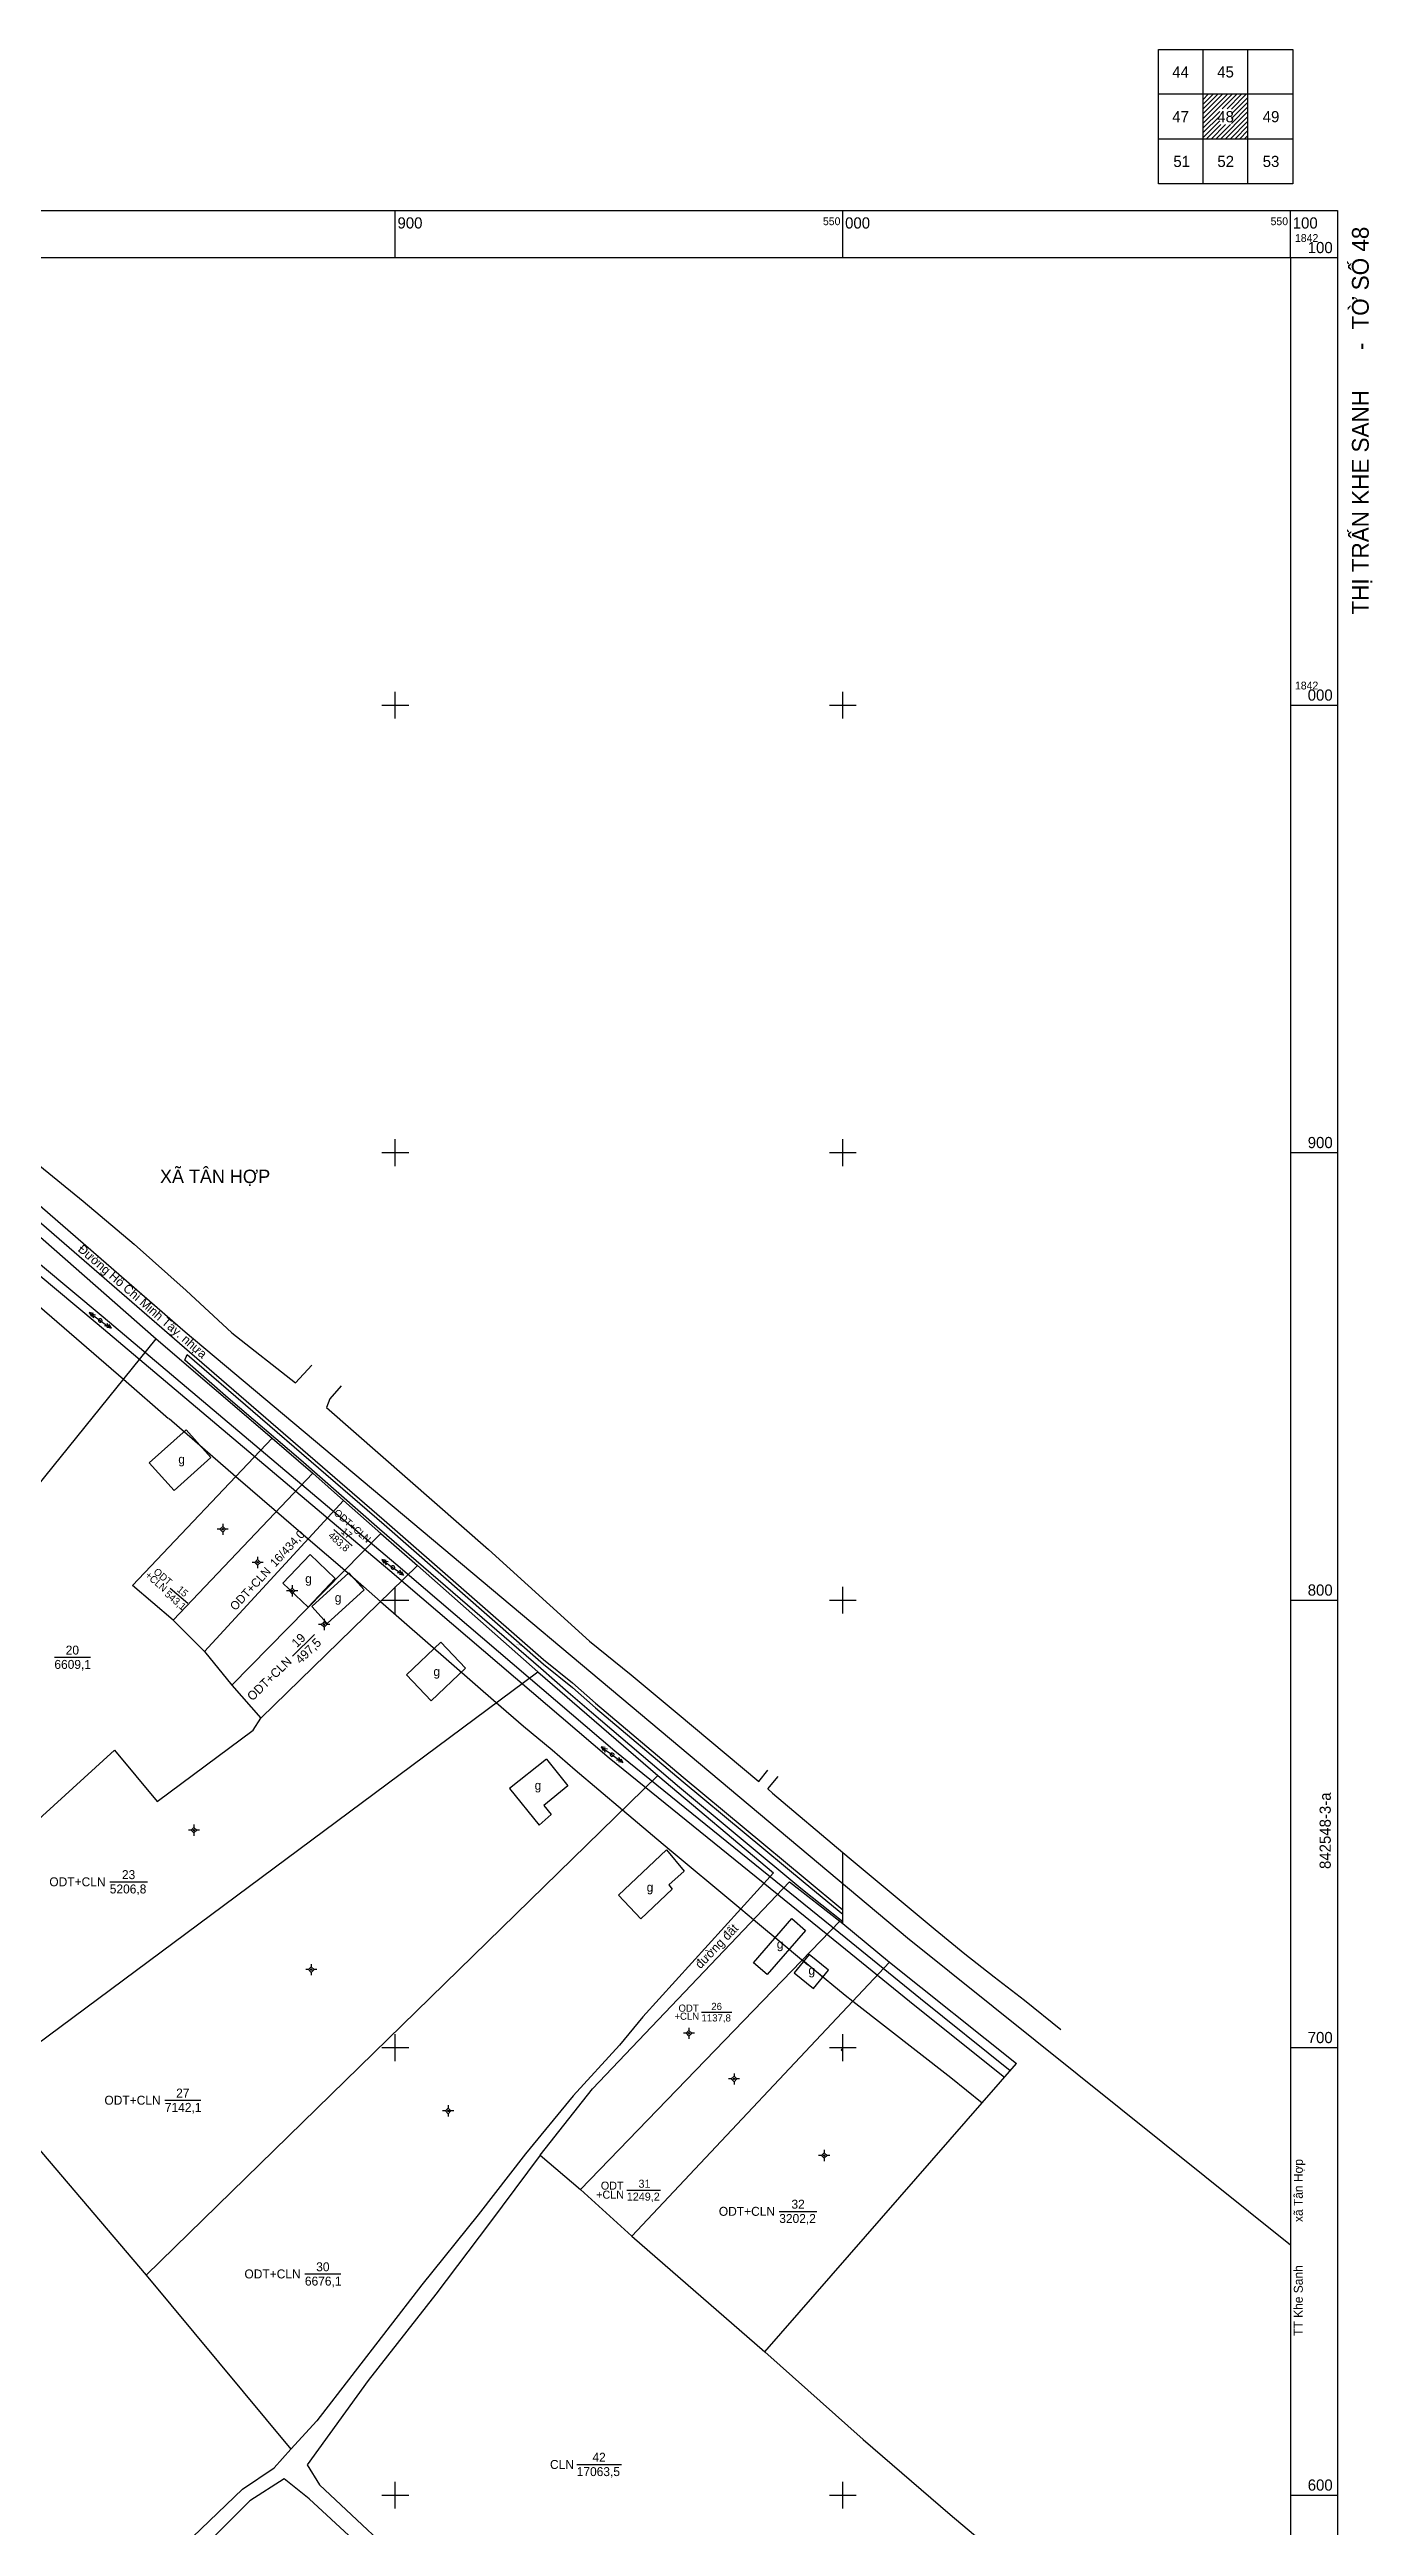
# Model space of a CAD drawing. Extents: x 549390 to 550118, y 1841259 to 1842146.
# Drawn here: x 549823 to 550118, y 1841593 to 1842146 of the extents above; entities that cross this region are included whole.
import ezdxf

# ---------------------------------------------------------------- set-up
doc = ezdxf.new("R2010")
doc.units = 0
for name, color, linetype in [('Level 10', 7, 'Continuous'), ('Level 11', 7, 'Continuous'), ('Level 13', 7, 'Continuous'), ('Level 14', 7, 'Continuous'), ('Level 15', 7, 'Continuous'), ('Level 16', 7, 'Continuous'), ('Level 2', 7, 'Continuous'), ('Level 22', 7, 'Continuous'), ('Level 23', 7, 'Continuous'), ('Level 24', 7, 'Continuous'), ('Level 28', 7, 'Continuous'), ('Level 31', 7, 'Continuous'), ('Level 4', 7, 'Continuous'), ('Level 46', 7, 'Continuous'), ('Level 48', 7, 'Continuous'), ('Level 50', 7, 'Continuous'), ('Level 55', 7, 'Continuous'), ('Level 63', 7, 'Continuous')]:
    doc.layers.add(name, color=color, linetype=linetype)

msp = doc.modelspace()

# ---------------------------------------------------------------- linework, layer by layer
at = {"layer": 'Level 10'}
for p, q in [((549778.17, 1841773.59), (549846.58, 1841858.41)), ((549850.4, 1841795.49), (549881.61, 1841828.35)), ((549857.42, 1841788.49), (549888.41, 1841822.24)), ((549863.48, 1841780.98), (549896.81, 1841814.87)), ((549869.96, 1841773.59), (549904.97, 1841807.71)), ((549850.4, 1841795.49), (549857.42, 1841788.49)), ((549808.4, 1841692.22), (549931.84, 1841783.98)), ((549857.42, 1841788.49), (549863.48, 1841780.98)), ((549863.48, 1841780.98), (549869.96, 1841773.59)), ((549844.34, 1841649.12), (549958.65, 1841760.83)), ((549941.41, 1841668.26), (549999.35, 1841728.28)), ((549952.89, 1841657.89), (550010.44, 1841719.07)), ((549982.6, 1841632.04), (550038.81, 1841696.44)), ((549812.5, 1841686.61), (549844.34, 1841649.12)), ((549932.38, 1841675.97), (549941.41, 1841668.26)), ((549941.41, 1841668.26), (549952.89, 1841657.89)), ((549952.89, 1841657.89), (549982.6, 1841632.04)), ((549844.34, 1841649.12), (549876.69, 1841610.23))]:
    msp.add_line(p, q, dxfattribs=at)
for points in [[(549850.4, 1841795.49), (549841.29, 1841803.3), (549872.5, 1841836.16)], [(549784.68, 1841718.58), (549837.27, 1841766.48), (549846.82, 1841754.96), (549868.26, 1841770.93), (549869.96, 1841773.59)], [(549982.6, 1841632.04), (550004.57, 1841612.45), (550023.96, 1841595.66), (550042.42, 1841580.07), (550059.42, 1841565.98), (550082.36, 1841546.93)]]:
    msp.add_lwpolyline(points, dxfattribs=at)
at = {"layer": 'Level 11'}
for p, q in [((549861.45, 1841816.45), (549860.82, 1841815.82)), ((549861.45, 1841817.07), (549861.45, 1841816.45)), ((549862.07, 1841815.82), (549861.45, 1841816.45)), ((549860.82, 1841815.82), (549860.2, 1841815.82)), ((549860.82, 1841815.82), (549861.45, 1841815.2)), ((549861.45, 1841815.2), (549862.07, 1841815.82)), ((549861.45, 1841815.2), (549861.45, 1841814.57)), ((549862.7, 1841815.82), (549862.07, 1841815.82)), ((549868.63, 1841808.41), (549868.01, 1841808.41)), ((549869.26, 1841809.04), (549868.63, 1841808.41)), ((549868.63, 1841808.41), (549869.26, 1841807.79)), ((549869.26, 1841809.66), (549869.26, 1841809.04)), ((549869.88, 1841808.41), (549869.26, 1841809.04)), ((549869.26, 1841807.79), (549869.88, 1841808.41)), ((549869.26, 1841807.79), (549869.26, 1841807.16)), ((549870.51, 1841808.41), (549869.88, 1841808.41)), ((549876.34, 1841802.06), (549875.72, 1841802.06)), ((549876.97, 1841802.68), (549876.34, 1841802.06)), ((549876.34, 1841802.06), (549876.97, 1841801.43)), ((549876.97, 1841803.31), (549876.97, 1841802.68)), ((549877.59, 1841802.06), (549876.97, 1841802.68)), ((549876.97, 1841801.43), (549877.59, 1841802.06)), ((549876.97, 1841801.43), (549876.97, 1841800.81)), ((549878.22, 1841802.06), (549877.59, 1841802.06)), ((549883.48, 1841794.55), (549882.85, 1841794.55)), ((549884.1, 1841795.18), (549883.48, 1841794.55)), ((549883.48, 1841794.55), (549884.1, 1841793.93)), ((549884.1, 1841795.8), (549884.1, 1841795.18)), ((549884.73, 1841794.55), (549884.1, 1841795.18)), ((549884.1, 1841793.93), (549884.73, 1841794.55)), ((549885.35, 1841794.55), (549884.73, 1841794.55)), ((549884.1, 1841793.93), (549884.1, 1841793.3)), ((549854.42, 1841748.6), (549853.79, 1841748.6)), ((549855.04, 1841749.22), (549854.42, 1841748.6)), ((549854.42, 1841748.6), (549855.04, 1841747.97)), ((549855.04, 1841749.85), (549855.04, 1841749.22)), ((549855.67, 1841748.6), (549855.04, 1841749.22)), ((549855.04, 1841747.97), (549855.67, 1841748.6)), ((549855.04, 1841747.97), (549855.04, 1841747.35)), ((549856.29, 1841748.6), (549855.67, 1841748.6)), ((549880.61, 1841717.42), (549879.99, 1841717.42)), ((549881.24, 1841718.04), (549880.61, 1841717.42)), ((549880.61, 1841717.42), (549881.24, 1841716.79)), ((549881.24, 1841718.67), (549881.24, 1841718.04)), ((549881.86, 1841717.42), (549881.24, 1841718.04)), ((549881.24, 1841716.79), (549881.86, 1841717.42)), ((549882.49, 1841717.42), (549881.86, 1841717.42)), ((549881.24, 1841716.79), (549881.24, 1841716.17)), ((549964.99, 1841703.19), (549964.36, 1841703.19)), ((549965.61, 1841703.82), (549964.99, 1841703.19)), ((549964.99, 1841703.19), (549965.61, 1841702.57)), ((549965.61, 1841704.44), (549965.61, 1841703.82)), ((549966.24, 1841703.19), (549965.61, 1841703.82)), ((549965.61, 1841702.57), (549966.24, 1841703.19)), ((549965.61, 1841702.57), (549965.61, 1841701.94)), ((549966.86, 1841703.19), (549966.24, 1841703.19)), ((549975.06, 1841693), (549974.43, 1841693)), ((549975.68, 1841693.63), (549975.06, 1841693)), ((549975.06, 1841693), (549975.68, 1841692.38)), ((549975.68, 1841694.25), (549975.68, 1841693.63)), ((549976.31, 1841693), (549975.68, 1841693.63)), ((549975.68, 1841692.38), (549976.31, 1841693)), ((549975.68, 1841692.38), (549975.68, 1841691.75)), ((549976.93, 1841693), (549976.31, 1841693)), ((549911.2, 1841685.85), (549910.58, 1841685.85)), ((549911.83, 1841686.47), (549911.2, 1841685.85)), ((549911.2, 1841685.85), (549911.83, 1841685.22)), ((549911.83, 1841687.1), (549911.83, 1841686.47)), ((549912.45, 1841685.85), (549911.83, 1841686.47)), ((549911.83, 1841685.22), (549912.45, 1841685.85)), ((549911.83, 1841685.22), (549911.83, 1841684.6)), ((549913.08, 1841685.85), (549912.45, 1841685.85)), ((549995.21, 1841675.88), (549994.59, 1841675.88)), ((549995.84, 1841676.51), (549995.21, 1841675.88)), ((549995.21, 1841675.88), (549995.84, 1841675.26)), ((549995.84, 1841677.13), (549995.84, 1841676.51)), ((549996.46, 1841675.88), (549995.84, 1841676.51)), ((549995.84, 1841675.26), (549996.46, 1841675.88)), ((549995.84, 1841675.26), (549995.84, 1841674.63)), ((549997.09, 1841675.88), (549996.46, 1841675.88))]:
    msp.add_line(p, q, dxfattribs=at)
for centre in [(549861.45, 1841815.82), (549869.26, 1841808.41), (549876.97, 1841802.06), (549884.1, 1841794.55), (549855.04, 1841748.6), (549881.24, 1841717.42), (549965.61, 1841703.19), (549975.68, 1841693), (549911.83, 1841685.85), (549995.84, 1841675.88)]:
    msp.add_circle(centre, 0.15, dxfattribs=at)
at = {"layer": 'Level 13'}
for p, q in [((549886.25, 1841815.78), (549890.39, 1841812.15)), ((549849.71, 1841802.67), (549853.65, 1841799.29)), ((549877.04, 1841787.47), (549881.97, 1841792.28)), ((549823.85, 1841787.23), (549831.89, 1841787.23)), ((549836.21, 1841737.05), (549844.64, 1841737.05)), ((549968.43, 1841707.92), (549975.17, 1841707.92)), ((549848.52, 1841688.24), (549856.56, 1841688.24)), ((549951.72, 1841668.14), (549959.28, 1841668.14)), ((549985.79, 1841663.41), (549994.2, 1841663.41)), ((549879.8, 1841649.42), (549887.84, 1841649.42)), ((549940.53, 1841606.85), (549950.52, 1841606.85))]:
    msp.add_line(p, q, dxfattribs=at)
at = {"layer": 'Level 14'}
for p, q in [((549933.76, 1841764.48), (549925.56, 1841757.88)), ((549925.56, 1841757.88), (549932.15, 1841749.7)), ((549949.84, 1841734.08), (549960.6, 1841744.21)), ((549960.6, 1841744.21), (549964.52, 1841739.45)), ((549964.52, 1841739.45), (549961.13, 1841736.41)), ((549954.86, 1841728.75), (549949.84, 1841734.08)), ((549961.9, 1841735.38), (549954.86, 1841728.75)), ((549961.13, 1841736.41), (549961.9, 1841735.38))]:
    msp.add_line(p, q, dxfattribs=at)
for points in [[(549850.6, 1841824.46), (549858.83, 1841831.85), (549853.27, 1841838.05), (549845.04, 1841830.66)], [(549874.86, 1841803.79), (549880.96, 1841810.2), (549886.61, 1841804.83), (549880.51, 1841798.42)], [(549884.79, 1841794.76), (549893.05, 1841802.31), (549889.6, 1841806.09), (549881.34, 1841798.54)], [(549908.04, 1841777.47), (549915.71, 1841784.76), (549910.17, 1841790.59), (549902.5, 1841783.3)], [(549980.02, 1841718.94), (549988.59, 1841728.82), (549991.62, 1841726.19), (549983.05, 1841716.31)], [(549993.42, 1841713.2), (549996.78, 1841717.32), (549992.46, 1841720.84), (549989.1, 1841716.72)]]:
    msp.add_lwpolyline(points, close=True, dxfattribs=at)
for points in [[(549933.76, 1841764.48), (549938.55, 1841758.53), (549933.18, 1841754.08), (549934.83, 1841752.11), (549932.15, 1841749.7)], [(550000, 1841699.12), (549999.64, 1841699.5), (550000, 1841699.84)]]:
    msp.add_lwpolyline(points, dxfattribs=at)
at = {"layer": 'Level 22'}
for points in [[(549683.46, 1842000), (549734.43, 1841958.91), (549792.89, 1841908.43), (549854.06, 1841855.45)], [(549854.06, 1841855.45), (549897.54, 1841817.9), (549933.15, 1841786.75), (549939.58, 1841781.49), (549944.77, 1841776.99), (549964.34, 1841760.45), (549991.54, 1841737.77), (550000, 1841730.82)]]:
    msp.add_lwpolyline(points, dxfattribs=at)
at = {"layer": 'Level 23'}
for p, q in [((549846.58, 1841858.41), (549872.5, 1841836.16)), ((549872.5, 1841836.16), (549881.61, 1841828.35)), ((549881.61, 1841828.35), (549888.41, 1841822.24)), ((549888.41, 1841822.24), (549896.81, 1841814.87)), ((549896.81, 1841814.87), (549904.97, 1841807.71)), ((549904.97, 1841807.71), (549931.84, 1841783.98)), ((549931.84, 1841783.98), (549958.65, 1841760.83)), ((549983.2, 1841757.82), (549985.51, 1841760.61)), ((549983.2, 1841757.82), (549984.3, 1841756.89)), ((549984.3, 1841756.89), (550000, 1841743.62)), ((550000, 1841736.62), (550000, 1841743.62)), ((550010.44, 1841719.07), (550038.81, 1841696.44))]:
    msp.add_line(p, q, dxfattribs=at)
for points in [[(549702.43, 1841996.97), (549720.21, 1841982.94), (549752.56, 1841956.16), (549768.59, 1841942.59), (549784.06, 1841928.39), (549800.19, 1841915.03), (549807.93, 1841907.93), (549815.73, 1841901.03), (549830.29, 1841889.14), (549841.65, 1841879.52), (549853.29, 1841869.15), (549863.5, 1841859.7), (549877.72, 1841848.55), (549881.38, 1841852.47)], [(549736.08, 1841826.99), (549747.95, 1841841), (549761.86, 1841856.9), (549772.68, 1841869.03), (549800.93, 1841898.47), (549846.58, 1841858.41)], [(549887.9, 1841847.91), (549885.41, 1841844.95), (549884.61, 1841843.05), (549920.85, 1841811.3), (549943.36, 1841790.84), (549952.69, 1841783.29), (549962.98, 1841774.7), (549981.21, 1841759.48), (549983.27, 1841761.98)], [(549958.65, 1841760.83), (549984.49, 1841739.09), (549955.33, 1841706.87), (549950.08, 1841700.57), (549939.78, 1841689.19), (549929.11, 1841676.23), (549918.5, 1841662.64), (549905.97, 1841647), (549882.51, 1841616.63), (549876.69, 1841610.23)], [(550000, 1841743.62), (550001.83, 1841742.07), (550020.63, 1841726.36), (550027.21, 1841720.97), (550033.82, 1841715.84), (550040.55, 1841710.58), (550048.69, 1841704.08)], [(549932.38, 1841675.97), (549944.1, 1841690.81), (549988.07, 1841737.03), (549999.35, 1841728.28)], [(549999.35, 1841728.28), (550000, 1841727.74), (550010.44, 1841719.07)], [(549932.38, 1841675.97), (549921.06, 1841660.77), (549909.08, 1841644.9), (549893.97, 1841625.63), (549880.29, 1841606.79), (549883.07, 1841602.26), (549905.64, 1841581.12), (549944.28, 1841549.76), (549970.79, 1841524.95), (550000.32, 1841500), (550022.02, 1841481.67), (550023.25, 1841480.57), (550037.41, 1841497.62), (550039.48, 1841500), (550053.98, 1841516.66), (550056.97, 1841520.6), (550082.36, 1841546.93)], [(549750.33, 1841631.86), (549813.78, 1841555.14), (549816.45, 1841553.58), (549819.78, 1841553.89), (549822.85, 1841556.65), (549833.72, 1841567.36), (549852.9, 1841588.85), (549865.89, 1841601.34), (549872.94, 1841606.12), (549876.69, 1841610.23)], [(549999.09, 1841443.39), (550010.98, 1841456.32), (550020.99, 1841469.48), (550023.07, 1841473.82), (550017.38, 1841479.78), (549994.54, 1841500), (549968.36, 1841523.18), (549941.26, 1841545.37), (549903.43, 1841578.24), (549880.78, 1841599.14), (549875.19, 1841603.64), (549867.49, 1841598.71), (549855.33, 1841586.48), (549846.49, 1841577.46)]]:
    msp.add_lwpolyline(points, dxfattribs=at)
at = {"layer": 'Level 24'}
for p, q in [((550000, 1841729.79), (550000, 1841736.62)), ((550000, 1841728.13), (550000, 1841729.79)), ((550000, 1841727.74), (550000, 1841728.13))]:
    msp.add_line(p, q, dxfattribs=at)
at = {"layer": 'Level 31'}
msp.add_lwpolyline([(550000, 1841728.13), (549990.62, 1841735.56), (549963.52, 1841758.1), (549943.86, 1841774.86), (549938.6, 1841779.38), (549932.52, 1841784.69), (549896.51, 1841815.87), (549878.88, 1841831.29), (549862.66, 1841845.09), (549852.96, 1841853.63), (549853.55, 1841854.86), (549897.54, 1841816.87), (549933.15, 1841785.72), (549939.58, 1841780.46), (549944.77, 1841775.96), (549964.34, 1841759.42), (549991.54, 1841736.74), (550000, 1841729.79)], dxfattribs=at)
at = {"layer": 'Level 46'}
msp.add_lwpolyline([(549573, 1842100), (549580.99, 1842088.64), (549590.34, 1842080.72), (549689.33, 1842000), (549743.71, 1841954.97), (549853.1, 1841859.96), (550014.42, 1841724.51), (550100, 1841655.92)], dxfattribs=at)
at = {"layer": 'Level 50'}
for p, q in [((549792.6, 1841889.79), (549839.28, 1841849.36)), ((549839.28, 1841849.36), (549849.37, 1841840.62)), ((549849.46, 1841840.57), (549864.42, 1841827.65)), ((549864.42, 1841827.65), (549873.5, 1841819.81)), ((549873.5, 1841819.81), (549880.57, 1841813.7)), ((549880.57, 1841813.7), (549888.73, 1841806.66)), ((549896.74, 1841799.69), (549922.58, 1841777.09)), ((549977.19, 1841731.02), (549980.07, 1841728.62)), ((549990.96, 1841719.59), (549993.28, 1841717.68)), ((549993.28, 1841717.68), (549995.6, 1841715.77))]:
    msp.add_line(p, q, dxfattribs=at)
for points in [[(549999.37, 1841722.87), (549947.77, 1841764.71), (549898.8, 1841806.54), (549833.44, 1841861.72), (549771.05, 1841913.78), (549711.97, 1841963), (549668.5, 1841999.23)], [(550000.63, 1841724.42), (549949.05, 1841766.25), (549900.1, 1841808.06), (549834.72, 1841863.26), (549772.33, 1841915.32), (549713.25, 1841964.54), (549669.78, 1842000.77)], [(549888.73, 1841806.66), (549892.92, 1841803.04), (549896.74, 1841799.69)], [(549922.58, 1841777.09), (549928.63, 1841771.8), (549935.08, 1841766.52), (549940.21, 1841762.08), (549950.78, 1841753.14)], [(549950.78, 1841753.14), (549959.85, 1841745.47), (549977.19, 1841731.02)], [(549980.07, 1841728.62), (549987.11, 1841722.75), (549992.16, 1841718.5)], [(550036.08, 1841693.31), (550016.09, 1841709.31), (549999.37, 1841722.87)], [(550037.39, 1841694.81), (550017.34, 1841710.87), (550000.63, 1841724.42)], [(549993.28, 1841717.68), (550000.51, 1841711.72), (550002.25, 1841710.36)], [(550002.25, 1841710.36), (550024.11, 1841693.32), (550031.15, 1841687.67)]]:
    msp.add_lwpolyline(points, dxfattribs=at)
at = {"layer": 'Level 55'}
for p, q in [((549831.65, 1841864.24), (549832.14, 1841863.89)), ((549832.58, 1841864.07), (549831.65, 1841864.24)), ((549831.65, 1841864.24), (549832.11, 1841863.41)), ((549832.14, 1841863.89), (549833.75, 1841862.73)), ((549833.07, 1841863.71), (549832.14, 1841863.89)), ((549832.14, 1841863.89), (549832.6, 1841863.07)), ((549833.75, 1841862.73), (549834.39, 1841862.26)), ((549834.39, 1841862.26), (549836.02, 1841861.09)), ((549836.02, 1841861.09), (549835.08, 1841861.28)), ((549835.55, 1841861.92), (549836.02, 1841861.09)), ((549836.51, 1841860.74), (549835.57, 1841860.92)), ((549836.02, 1841861.09), (549836.51, 1841860.74)), ((549836.04, 1841861.57), (549836.51, 1841860.74)), ((549897.02, 1841809.05), (549897.51, 1841808.69)), ((549897.95, 1841808.88), (549897.02, 1841809.05)), ((549897.02, 1841809.05), (549897.48, 1841808.22)), ((549897.51, 1841808.69), (549899.12, 1841807.54)), ((549898.44, 1841808.52), (549897.51, 1841808.69)), ((549897.51, 1841808.69), (549897.97, 1841807.88)), ((549899.12, 1841807.54), (549899.77, 1841807.07)), ((549899.77, 1841807.07), (549901.39, 1841805.91)), ((549901.39, 1841805.91), (549900.45, 1841806.09)), ((549900.92, 1841806.73), (549901.39, 1841805.91)), ((549901.88, 1841805.55), (549900.94, 1841805.73)), ((549901.39, 1841805.91), (549901.88, 1841805.55)), ((549901.41, 1841806.38), (549901.88, 1841805.55)), ((549945.98, 1841767.21), (549946.47, 1841766.85)), ((549946.91, 1841767.04), (549945.98, 1841767.21)), ((549945.98, 1841767.21), (549946.44, 1841766.38)), ((549946.47, 1841766.85), (549948.08, 1841765.7)), ((549947.4, 1841766.68), (549946.47, 1841766.85)), ((549946.47, 1841766.85), (549946.93, 1841766.04)), ((549948.08, 1841765.7), (549948.73, 1841765.23)), ((549948.73, 1841765.23), (549950.35, 1841764.07)), ((549950.35, 1841764.07), (549949.41, 1841764.25)), ((549949.88, 1841764.89), (549950.35, 1841764.07)), ((549950.84, 1841763.71), (549949.9, 1841763.89)), ((549950.35, 1841764.07), (549950.84, 1841763.71)), ((549950.37, 1841764.54), (549950.84, 1841763.71))]:
    msp.add_line(p, q, dxfattribs=at)
for points in [[(549833.75, 1841862.73), (549833.69, 1841862.57), (549833.69, 1841862.42), (549833.76, 1841862.27), (549833.88, 1841862.17), (549834.03, 1841862.11), (549834.19, 1841862.12), (549834.33, 1841862.19), (549834.39, 1841862.26)], [(549833.75, 1841862.73), (549833.85, 1841862.84), (549834, 1841862.9), (549834.16, 1841862.9), (549834.3, 1841862.84), (549834.41, 1841862.73), (549834.47, 1841862.58), (549834.47, 1841862.42), (549834.45, 1841862.35), (549834.39, 1841862.26)], [(549899.12, 1841807.54), (549899.05, 1841807.39), (549899.06, 1841807.23), (549899.13, 1841807.08), (549899.25, 1841806.98), (549899.4, 1841806.92), (549899.55, 1841806.93), (549899.7, 1841807.01), (549899.77, 1841807.07)], [(549899.12, 1841807.54), (549899.22, 1841807.65), (549899.37, 1841807.71), (549899.53, 1841807.71), (549899.67, 1841807.65), (549899.79, 1841807.54), (549899.84, 1841807.39), (549899.84, 1841807.23), (549899.81, 1841807.15), (549899.77, 1841807.07)], [(549948.08, 1841765.7), (549948.01, 1841765.55), (549948.02, 1841765.39), (549948.09, 1841765.24), (549948.21, 1841765.14), (549948.36, 1841765.08), (549948.51, 1841765.09), (549948.66, 1841765.17), (549948.73, 1841765.23)], [(549948.08, 1841765.7), (549948.18, 1841765.81), (549948.33, 1841765.87), (549948.49, 1841765.87), (549948.63, 1841765.81), (549948.75, 1841765.7), (549948.8, 1841765.55), (549948.8, 1841765.39), (549948.77, 1841765.31), (549948.73, 1841765.23)]]:
    msp.add_lwpolyline(points, dxfattribs=at)
at = {"layer": 'Level 63'}
for p, q in [((550080.5, 1842136.42), (550080.58, 1842136.5)), ((550080.5, 1842135.36), (550081.64, 1842136.5)), ((550080.5, 1842134.29), (550082.71, 1842136.5)), ((550080.5, 1842133.23), (550083.77, 1842136.5)), ((550080.5, 1842132.17), (550084.83, 1842136.5)), ((550080.5, 1842131.11), (550085.89, 1842136.5)), ((550080.5, 1842130.05), (550086.95, 1842136.5)), ((550080.5, 1842128.99), (550084.18, 1842132.67)), ((550084.37, 1842126.5), (550090.5, 1842132.63)), ((550084.76, 1842133.25), (550088.01, 1842136.5)), ((550085.82, 1842133.25), (550089.07, 1842136.5)), ((550086.81, 1842133.18), (550090.13, 1842136.5)), ((550086.81, 1842132.12), (550090.5, 1842135.81)), ((550086.81, 1842131.06), (550090.5, 1842134.75)), ((550086.81, 1842130), (550090.5, 1842133.69)), ((550080.5, 1842127.93), (550084.18, 1842131.61)), ((550080.5, 1842126.87), (550084.18, 1842130.55)), ((550081.19, 1842126.5), (550084.44, 1842129.75)), ((550082.25, 1842126.5), (550085.5, 1842129.75)), ((550083.31, 1842126.5), (550086.56, 1842129.75)), ((550085.43, 1842126.5), (550090.5, 1842131.57)), ((550086.49, 1842126.5), (550090.5, 1842130.51)), ((550087.55, 1842126.5), (550090.5, 1842129.45)), ((550088.62, 1842126.5), (550090.5, 1842128.38)), ((550089.68, 1842126.5), (550090.5, 1842127.32))]:
    msp.add_line(p, q, dxfattribs=at)
for points in [[(550100.5, 1842116.5), (550070.5, 1842116.5), (550070.5, 1842146.5), (550100.5, 1842146.5)], [(549389.5, 1842110.5), (550110.5, 1842110.5), (550110.5, 1841389.5), (549389.5, 1841389.5)], [(549400, 1842100), (550100, 1842100), (550100, 1841400), (549400, 1841400)]]:
    msp.add_lwpolyline(points, close=True, dxfattribs=at)
for points in [[(550080.5, 1842116.5), (550080.5, 1842146.5)], [(550090.5, 1842116.5), (550090.5, 1842146.5)], [(550100.5, 1842136.5), (550070.5, 1842136.5)], [(550100.5, 1842126.5), (550070.5, 1842126.5)], [(549900, 1842100), (549900, 1842110.5)], [(550000, 1842100), (550000, 1842110.5)], [(550100, 1842100), (550100, 1842110.5)], [(550100, 1842100), (550110.5, 1842100)], [(549897, 1842000), (549903, 1842000)], [(549900, 1841997), (549900, 1842003)], [(549997, 1842000), (550003, 1842000)], [(550000, 1841997), (550000, 1842003)], [(550100, 1842000), (550110.5, 1842000)], [(549897, 1841900), (549903, 1841900)], [(549900, 1841897), (549900, 1841903)], [(549997, 1841900), (550003, 1841900)], [(550000, 1841897), (550000, 1841903)], [(550100, 1841900), (550110.5, 1841900)], [(549897, 1841800), (549903, 1841800)], [(549900, 1841797), (549900, 1841803)], [(549997, 1841800), (550003, 1841800)], [(550000, 1841797), (550000, 1841803)], [(550100, 1841800), (550110.5, 1841800)], [(549900, 1841697), (549900, 1841703)], [(550000, 1841697), (550000, 1841703)], [(549897, 1841700), (549903, 1841700)], [(549997, 1841700), (550003, 1841700)], [(550100, 1841700), (550110.5, 1841700)], [(549900, 1841597), (549900, 1841603)], [(550000, 1841597), (550000, 1841603)], [(549897, 1841600), (549903, 1841600)], [(549997, 1841600), (550003, 1841600)], [(550100, 1841600), (550110.5, 1841600)]]:
    msp.add_lwpolyline(points, dxfattribs=at)

# ---------------------------------------------------------------- texts
at = {"layer": 'Level 13'}
for s, height, rotation, p in [('/', 1.9, 47.4412, (549875.13, 1841809.33)), ('17', 1.6, 318.7369, (549887.74, 1841815.11)), ('16', 1.9, 47.4412, (549873.22, 1841807.24)), ('15', 1.6, 319.3935, (549851.08, 1841802.12)), ('19', 2, 44.2624, (549878.02, 1841789.27))]:
    msp.add_text(s, height=height, rotation=rotation, dxfattribs=at).set_placement(p)
for s, height, p in [('20', 2, (549826.38, 1841787.83)), ('23', 2, (549838.94, 1841737.65)), ('26', 1.6, (549970.61, 1841708.4)), ('27', 2, (549851.05, 1841688.84)), ('31', 1.8, (549954.34, 1841668.68)), ('32', 2, (549988.51, 1841664.01)), ('30', 2, (549882.34, 1841650.02)), ('42', 2, (549944.05, 1841607.45))]:
    msp.add_text(s, height=height, dxfattribs=at).set_placement(p)
at = {"layer": 'Level 15'}
for s, p in [('ODT+CLN', (549861.11, 1841815.95)), ('Khối 1', (549861.26, 1841815.71)), ('Khối 1', (549861.26, 1841815.59)), ('15', (549861.38, 1841816.07)), ('ODT+CLN', (549868.91, 1841808.54)), ('Khối 1', (549869.06, 1841808.3)), ('Khối 1', (549869.06, 1841808.18)), ('16', (549869.18, 1841808.66)), ('ODT+CLN', (549876.62, 1841802.18)), ('Khối 1', (549876.77, 1841801.94)), ('Khối 1', (549876.77, 1841801.82)), ('17', (549876.88, 1841802.3)), ('Hoàng Thị Thu Hiền', (549883.49, 1841794.56)), ('Nguyễn Đình Bảo', (549883.58, 1841794.2)), ('ODT+CLN', (549883.76, 1841794.68)), ('Khối 1', (549883.91, 1841794.44)), ('Khối 1', (549883.91, 1841794.32)), ('19', (549884.03, 1841794.8)), ('UBND thị trấn quản lý', (549927.07, 1841790.01)), ('Khối 1', (549927.55, 1841789.89)), ('Khối 1', (549927.55, 1841789.77)), ('DTL', (549927.61, 1841790.13)), ('18', (549927.67, 1841790.25)), ('ODT+CLN', (549854.7, 1841748.72)), ('Khối 1', (549854.85, 1841748.48)), ('Khối 1', (549854.85, 1841748.36)), ('Hoa', (549854.92, 1841748.24)), ('Lực', (549854.94, 1841748.6)), ('23', (549854.97, 1841748.84)), ('ODT+CLN', (549880.89, 1841717.54)), ('Khối 1', (549881.04, 1841717.3)), ('Khối 1', (549881.04, 1841717.18)), ('Hoa', (549881.11, 1841717.06)), ('Lực', (549881.13, 1841717.42)), ('27', (549881.15, 1841717.66)), ('Đặng Thị Hương', (549965.1, 1841702.84)), ('Trần Minh Lâm', (549965.15, 1841703.2)), ('ODT+CLN', (549965.27, 1841703.32)), ('Khối 1', (549965.42, 1841703.08)), ('Khối 1', (549965.42, 1841702.96)), ('26', (549965.54, 1841703.44)), ('ODT+CLN', (549975.34, 1841693.13)), ('Khối 1', (549975.49, 1841692.89)), ('Khối 1', (549975.49, 1841692.77)), ('Dũng', (549975.52, 1841693.01)), ('31', (549975.62, 1841693.25)), ('Nguyễn Văn Cảnh', (549911.28, 1841685.85)), ('Trần Thị Tâm', (549911.42, 1841685.49)), ('ODT+CLN', (549911.48, 1841685.97)), ('Khối 1', (549911.63, 1841685.73)), ('Khối 1', (549911.63, 1841685.61)), ('30', (549911.75, 1841686.09)), ('Trần Thị Tuyết', (549995.39, 1841675.53)), ('Trần Văn Lưu', (549995.41, 1841675.89)), ('ODT+CLN', (549995.49, 1841676.01)), ('Khối 1', (549995.64, 1841675.77)), ('Khối 1', (549995.64, 1841675.65)), ('32', (549995.77, 1841676.13))]:
    msp.add_text(s, height=0.1, dxfattribs=at).set_placement(p)
at = {"layer": 'Level 16'}
for p in [(549851.53, 1841830.48), (549879.88, 1841803.81), (549886.49, 1841799.56), (549908.53, 1841783.04), (549931.14, 1841757.61), (549956.17, 1841734.85), (549985.24, 1841722.14), (549992.3, 1841716.28)]:
    msp.add_text('g', height=2, dxfattribs=at).set_placement(p)
at = {"layer": 'Level 2'}
for s, height, rotation, p in [('ODT+CLN', 1.6, 318.7369, (549886.13, 1841819.29)), ('+CLN', 1.6, 319.3935, (549843.99, 1841805.34)), ('ODT', 1.6, 319.3935, (549845.85, 1841806.1)), ('ODT+CLN ', 1.9, 47.4412, (549864.28, 1841797.51)), ('ODT+CLN', 2, 44.2624, (549868.08, 1841777.34))]:
    msp.add_text(s, height=height, rotation=rotation, dxfattribs=at).set_placement(p)
for s, height, p in [('ODT+CLN', 2, (549822.72, 1841736.05)), ('+CLN', 1.6, (549962.36, 1841706.22)), ('ODT', 1.6, (549963.28, 1841708.02)), ('ODT+CLN', 2, (549835.03, 1841687.24)), ('+CLN', 1.8, (549944.89, 1841666.24)), ('ODT', 1.8, (549945.93, 1841668.25)), ('ODT+CLN', 2, (549972.29, 1841662.41)), ('ODT+CLN', 2, (549866.31, 1841648.42)), ('CLN', 2, (549934.57, 1841605.85))]:
    msp.add_text(s, height=height, dxfattribs=at).set_placement(p)
at = {"layer": 'Level 28'}
for s, height, rotation, p in [('Đường Hồ Chí Minh Tây. nhựa', 1.9997, 318.9798, (549828.95, 1841878.15)), ('đường đất', 2, 46.2492, (549968.19, 1841717.48)), ('TT Khe Sanh             xã Tân Hợp', 2, 89.9885, (550102.74, 1841635.6))]:
    msp.add_text(s, height=height, rotation=rotation, dxfattribs=at).set_placement(p)
at = {"layer": 'Level 4'}
for s, height, rotation, p in [('434,0', 1.9, 47.4412, (549875.64, 1841809.88)), ('483,8', 1.6, 318.7369, (549884.88, 1841814.21)), ('543,1', 1.6, 319.3935, (549848.36, 1841801.09)), ('497,5', 2, 44.2624, (549878.86, 1841785.61))]:
    msp.add_text(s, height=height, rotation=rotation, dxfattribs=at).set_placement(p)
for s, height, p in [('6609,1', 2, (549823.85, 1841784.63)), ('5206,8', 2, (549836.22, 1841734.45)), ('1137,8', 1.6, (549968.43, 1841705.84)), ('7142,1', 2, (549848.53, 1841685.64)), ('1249,2', 1.8, (549951.73, 1841665.8)), ('3202,2', 2, (549985.79, 1841660.81)), ('6676,1', 2, (549879.81, 1841646.82)), ('17063,5', 2, (549940.54, 1841604.25))]:
    msp.add_text(s, height=height, dxfattribs=at).set_placement(p)
at = {"layer": 'Level 48'}
msp.add_text('XÃ TÂN HỢP', height=3, dxfattribs=at).set_placement((549847.45, 1841893.19))
at = {"layer": 'Level 63'}
for s, height, p in [('44', 2.5, (550073.59, 1842140.25)), ('45', 2.5, (550083.63, 1842140.25)), ('47', 2.5, (550073.59, 1842130.25)), ('48', 2.5, (550083.64, 1842130.25)), ('49', 2.5, (550093.79, 1842130.25)), ('51', 2.5, (550073.83, 1842120.25)), ('52', 2.5, (550083.66, 1842120.25)), ('53', 2.5, (550093.79, 1842120.25)), ('900', 2.5, (549900.5, 1842106.5)), ('550', 1.75, (549995.55, 1842107.25)), ('000', 2.5, (550000.5, 1842106.5)), ('550', 1.75, (550095.55, 1842107.25)), ('100', 2.5, (550100.5, 1842106.5)), ('1842', 1.75, (550101, 1842103.5)), ('100', 2.5, (550103.85, 1842101)), ('1842', 1.75, (550101, 1842003.5)), ('000', 2.5, (550103.85, 1842001)), ('900', 2.5, (550103.85, 1841901)), ('800', 2.5, (550103.85, 1841801)), ('700', 2.5, (550103.85, 1841701)), ('600', 2.5, (550103.85, 1841601))]:
    msp.add_text(s, height=height, dxfattribs=at).set_placement(p)
for s, height, p in [('TỜ SỐ 48', 3.75, (550117.48, 1842083.94)), (' - ', 3.75, (550117.48, 1842077.94)), ('THỊ TRẤN KHE SANH', 3.75, (550117.48, 1842020.24)), ('842548-3-a', 2.5, (550109, 1841739.91))]:
    msp.add_text(s, height=height, rotation=90, dxfattribs=at).set_placement(p)

doc.saveas('drawing.dxf')
